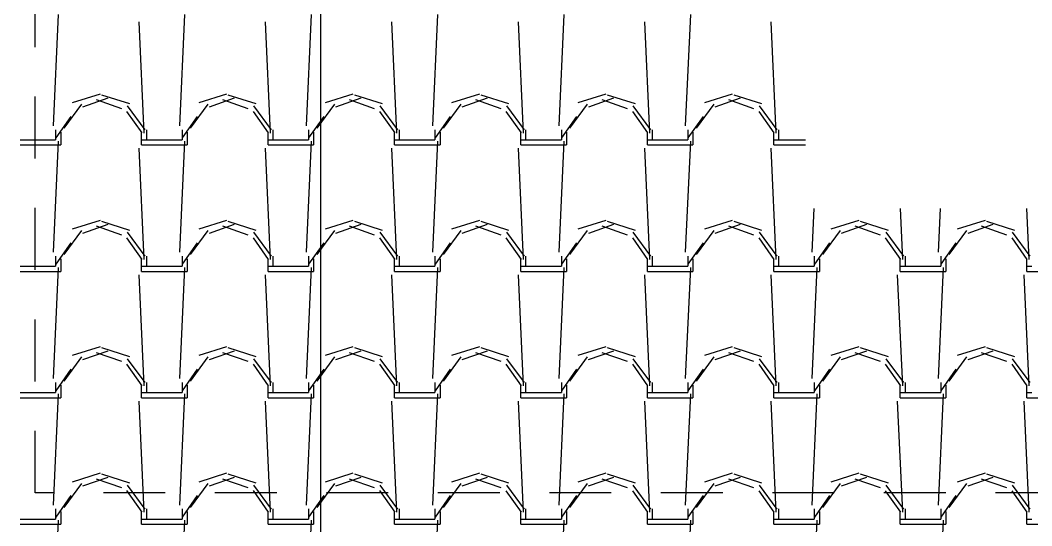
# Model space of a CAD drawing. Header units: millimetres. Extents: x 3923 to 4007, y 744 to 863.
# Drawn here: x 3936.045 to 3938.086, y 829.915 to 830.935 of the extents above; entities that cross this region are included whole.
import ezdxf

# ---------------------------------------------------------------- set-up
doc = ezdxf.new("R2010")
doc.units = ezdxf.units.MM
doc.linetypes.add('HIDDEN2', pattern=[0.1875, 0.125, -0.0625])
doc.layers.add('-HIDRO', color=8, linetype='Continuous')
doc.layers.add('HID-TUBPRIMARIO', color=5, linetype='Continuous')

msp = doc.modelspace()

# ---------------------------------------------------------------- linework, layer by layer
at = {"layer": '-HIDRO', "linetype": 'HIDDEN2'}
for p, q in [((3936.0752, 829.9814), (3936.0752, 835.9349)), ((3940.838, 829.9814), (3936.0752, 829.9814))]:
    msp.add_line(p, q, dxfattribs=at)
at = {"layer": '-HIDRO', "linetype": 'Continuous'}
for p, q in [((3936.1123, 830.7222), (3936.1225, 830.9468)), ((3936.2951, 830.7075), (3936.2849, 830.9321)), ((3936.3674, 830.7222), (3936.3776, 830.9468)), ((3936.5503, 830.7075), (3936.5401, 830.9321)), ((3936.6226, 830.7222), (3936.6328, 830.9468)), ((3936.8054, 830.7076), (3936.7952, 830.9321)), ((3936.8777, 830.7222), (3936.8879, 830.9468)), ((3937.0606, 830.7076), (3937.0504, 830.9321)), ((3937.1329, 830.7222), (3937.1431, 830.9468)), ((3937.3157, 830.7076), (3937.3055, 830.9321)), ((3937.388, 830.7222), (3937.3982, 830.9468)), ((3937.5709, 830.7076), (3937.5607, 830.9321)), ((3936.2063, 830.7865), (3936.1501, 830.7686)), ((3936.2221, 830.778), (3936.1711, 830.7601)), ((3936.2501, 830.7567), (3936.1991, 830.7746)), ((3936.2661, 830.7664), (3936.2099, 830.7842)), ((3936.4614, 830.7865), (3936.4053, 830.7686)), ((3936.4772, 830.778), (3936.4262, 830.7601)), ((3936.5052, 830.7567), (3936.4542, 830.7746)), ((3936.5212, 830.7664), (3936.4651, 830.7842)), ((3936.7166, 830.7865), (3936.6604, 830.7686)), ((3936.7324, 830.778), (3936.6814, 830.7601)), ((3936.7604, 830.7567), (3936.7094, 830.7746)), ((3936.7764, 830.7664), (3936.7202, 830.7842)), ((3936.9717, 830.7865), (3936.9156, 830.7686)), ((3936.9875, 830.778), (3936.9365, 830.7601)), ((3937.0155, 830.7567), (3936.9645, 830.7746)), ((3937.0315, 830.7664), (3936.9754, 830.7842)), ((3937.2269, 830.7865), (3937.1707, 830.7686)), ((3937.2427, 830.778), (3937.1917, 830.7601)), ((3937.2707, 830.7567), (3937.2197, 830.7746)), ((3937.2867, 830.7664), (3937.2305, 830.7842)), ((3937.482, 830.7865), (3937.4259, 830.7686)), ((3937.4978, 830.778), (3937.4468, 830.7601)), ((3937.5258, 830.7567), (3937.4748, 830.7746)), ((3937.5418, 830.7664), (3937.4857, 830.7842)), ((3936.1689, 830.7659), (3936.1332, 830.7174)), ((3936.2912, 830.7078), (3936.2606, 830.7512)), ((3936.2972, 830.7141), (3936.2615, 830.7625)), ((3936.4241, 830.7659), (3936.3883, 830.7174)), ((3936.5463, 830.7078), (3936.5157, 830.7512)), ((3936.5523, 830.7141), (3936.5166, 830.7625)), ((3936.6792, 830.7659), (3936.6435, 830.7174)), ((3936.8015, 830.7078), (3936.7709, 830.7512)), ((3936.8075, 830.7141), (3936.7718, 830.7625)), ((3936.9344, 830.7659), (3936.8986, 830.7174)), ((3937.0566, 830.7078), (3937.026, 830.7512)), ((3937.0626, 830.7141), (3937.0269, 830.7625)), ((3937.1895, 830.7659), (3937.1538, 830.7174)), ((3937.3118, 830.7078), (3937.2812, 830.7512)), ((3937.3178, 830.7141), (3937.2821, 830.7625)), ((3937.4447, 830.7659), (3937.4089, 830.7174)), ((3937.5669, 830.7078), (3937.5363, 830.7512)), ((3937.5729, 830.7141), (3937.5372, 830.7625)), ((3936.1474, 830.7412), (3936.1168, 830.6978)), ((3936.4025, 830.7412), (3936.3719, 830.6978)), ((3936.6577, 830.7412), (3936.6271, 830.6979)), ((3936.9128, 830.7412), (3936.8822, 830.6979)), ((3937.168, 830.7412), (3937.1374, 830.6979)), ((3937.4231, 830.7412), (3937.3925, 830.6979)), ((3936.1167, 830.7143), (3936.1167, 830.6939)), ((3936.1269, 830.7092), (3936.1269, 830.6837)), ((3936.2902, 830.6837), (3936.2902, 830.7092)), ((3936.3004, 830.6939), (3936.3004, 830.7143)), ((3936.3718, 830.7143), (3936.3718, 830.6939)), ((3936.382, 830.7092), (3936.382, 830.6837)), ((3936.5453, 830.6837), (3936.5453, 830.7092)), ((3936.5555, 830.6939), (3936.5555, 830.7143)), ((3936.627, 830.7143), (3936.627, 830.6939)), ((3936.6372, 830.7092), (3936.6372, 830.6837)), ((3936.8005, 830.6837), (3936.8005, 830.7092)), ((3936.8107, 830.6939), (3936.8107, 830.7143)), ((3936.8821, 830.7143), (3936.8821, 830.6939)), ((3936.8923, 830.7092), (3936.8923, 830.6837)), ((3937.0556, 830.6837), (3937.0556, 830.7092)), ((3937.0658, 830.6939), (3937.0658, 830.7143)), ((3937.1373, 830.7143), (3937.1373, 830.6939)), ((3937.1475, 830.7092), (3937.1475, 830.6837)), ((3937.3108, 830.6837), (3937.3108, 830.7092)), ((3937.321, 830.6939), (3937.321, 830.7143)), ((3937.3924, 830.7143), (3937.3924, 830.6939)), ((3937.4026, 830.7092), (3937.4026, 830.6837)), ((3937.5659, 830.6837), (3937.5659, 830.7092)), ((3937.5761, 830.6939), (3937.5761, 830.7143)), ((3936.0452, 830.6939), (3936.1167, 830.6939)), ((3936.1123, 830.4671), (3936.1225, 830.6916)), ((3936.2902, 830.6939), (3936.3004, 830.6939)), ((3936.3004, 830.6939), (3936.3718, 830.6939)), ((3936.3674, 830.4671), (3936.3776, 830.6916)), ((3936.5453, 830.6939), (3936.5555, 830.6939)), ((3936.5555, 830.6939), (3936.627, 830.6939)), ((3936.6226, 830.4671), (3936.6328, 830.6916)), ((3936.8005, 830.6939), (3936.8107, 830.6939)), ((3936.8107, 830.6939), (3936.8821, 830.6939)), ((3936.8777, 830.4671), (3936.8879, 830.6916)), ((3937.0556, 830.6939), (3937.0658, 830.6939)), ((3937.0658, 830.6939), (3937.1373, 830.6939)), ((3937.1329, 830.4671), (3937.1431, 830.6916)), ((3937.3108, 830.6939), (3937.321, 830.6939)), ((3937.321, 830.6939), (3937.3924, 830.6939)), ((3937.388, 830.4671), (3937.3982, 830.6916)), ((3937.5659, 830.6939), (3937.5761, 830.6939)), ((3937.5761, 830.6939), (3937.6297, 830.6939)), ((3936.0452, 830.6837), (3936.1269, 830.6837)), ((3936.2951, 830.4524), (3936.2849, 830.6769)), ((3936.2902, 830.6837), (3936.3004, 830.6837)), ((3936.3004, 830.6837), (3936.382, 830.6837)), ((3936.5503, 830.4524), (3936.5401, 830.6769)), ((3936.5453, 830.6837), (3936.5555, 830.6837)), ((3936.5555, 830.6837), (3936.6372, 830.6837)), ((3936.8054, 830.4524), (3936.7952, 830.6769)), ((3936.8005, 830.6837), (3936.8107, 830.6837)), ((3936.8107, 830.6837), (3936.8923, 830.6837)), ((3937.0606, 830.4524), (3937.0504, 830.6769)), ((3937.0556, 830.6837), (3937.0658, 830.6837)), ((3937.0658, 830.6837), (3937.1475, 830.6837)), ((3937.3157, 830.4524), (3937.3055, 830.6769)), ((3937.3108, 830.6837), (3937.321, 830.6837)), ((3937.321, 830.6837), (3937.4026, 830.6837)), ((3937.5709, 830.4524), (3937.5607, 830.6769)), ((3937.5659, 830.6837), (3937.5761, 830.6837)), ((3937.5761, 830.6837), (3937.6297, 830.6837)), ((3937.6432, 830.4671), (3937.6472, 830.5557)), ((3937.826, 830.4524), (3937.8213, 830.5557)), ((3937.8983, 830.4671), (3937.9023, 830.5557)), ((3938.0812, 830.4524), (3938.0765, 830.5557)), ((3936.2063, 830.5314), (3936.1501, 830.5135)), ((3936.2661, 830.5112), (3936.2099, 830.5291)), ((3936.4614, 830.5314), (3936.4053, 830.5135)), ((3936.5212, 830.5112), (3936.4651, 830.5291)), ((3936.7166, 830.5314), (3936.6604, 830.5135)), ((3936.7764, 830.5112), (3936.7202, 830.5291)), ((3936.9717, 830.5314), (3936.9156, 830.5135)), ((3937.0315, 830.5112), (3936.9754, 830.5291)), ((3937.2269, 830.5314), (3937.1707, 830.5135)), ((3937.2867, 830.5112), (3937.2305, 830.5291)), ((3937.482, 830.5314), (3937.4259, 830.5135)), ((3937.5418, 830.5112), (3937.4857, 830.5291)), ((3937.7372, 830.5314), (3937.681, 830.5135)), ((3937.797, 830.5112), (3937.7408, 830.5291)), ((3937.9923, 830.5314), (3937.9362, 830.5135)), ((3938.0521, 830.5112), (3937.996, 830.5291)), ((3936.1689, 830.5108), (3936.1332, 830.4623)), ((3936.2221, 830.5228), (3936.1711, 830.505)), ((3936.2501, 830.5016), (3936.1991, 830.5194)), ((3936.2972, 830.4589), (3936.2615, 830.5074)), ((3936.4241, 830.5108), (3936.3883, 830.4623)), ((3936.4772, 830.5228), (3936.4262, 830.505)), ((3936.5052, 830.5016), (3936.4542, 830.5194)), ((3936.5524, 830.4589), (3936.5166, 830.5074)), ((3936.6792, 830.5108), (3936.6435, 830.4623)), ((3936.7324, 830.5228), (3936.6814, 830.505)), ((3936.7604, 830.5016), (3936.7094, 830.5194)), ((3936.8075, 830.4589), (3936.7718, 830.5074)), ((3936.9344, 830.5108), (3936.8986, 830.4623)), ((3936.9875, 830.5228), (3936.9365, 830.505)), ((3937.0155, 830.5016), (3936.9645, 830.5194)), ((3937.0626, 830.4589), (3937.0269, 830.5074)), ((3937.1895, 830.5108), (3937.1538, 830.4623)), ((3937.2427, 830.5228), (3937.1917, 830.505)), ((3937.2707, 830.5016), (3937.2197, 830.5194)), ((3937.3178, 830.4589), (3937.2821, 830.5074)), ((3937.4447, 830.5108), (3937.4089, 830.4623)), ((3937.4978, 830.5228), (3937.4468, 830.505)), ((3937.5258, 830.5016), (3937.4748, 830.5194)), ((3937.5729, 830.4589), (3937.5372, 830.5074)), ((3937.6998, 830.5108), (3937.6641, 830.4623)), ((3937.753, 830.5228), (3937.702, 830.505)), ((3937.781, 830.5016), (3937.73, 830.5194)), ((3937.8281, 830.4589), (3937.7924, 830.5074)), ((3937.9549, 830.5108), (3937.9192, 830.4623)), ((3938.0081, 830.5228), (3937.9571, 830.505)), ((3938.0361, 830.5016), (3937.9851, 830.5194)), ((3938.0832, 830.4589), (3938.0475, 830.5074)), ((3936.1474, 830.4861), (3936.1168, 830.4427)), ((3936.2912, 830.4527), (3936.2606, 830.4961)), ((3936.4025, 830.4861), (3936.3719, 830.4427)), ((3936.5463, 830.4527), (3936.5157, 830.496)), ((3936.6577, 830.4861), (3936.6271, 830.4427)), ((3936.8015, 830.4527), (3936.7709, 830.496)), ((3936.9128, 830.4861), (3936.8822, 830.4427)), ((3937.0566, 830.4527), (3937.026, 830.496)), ((3937.168, 830.4861), (3937.1374, 830.4427)), ((3937.3118, 830.4527), (3937.2812, 830.496)), ((3937.4232, 830.4861), (3937.3925, 830.4427)), ((3937.5669, 830.4527), (3937.5363, 830.496)), ((3937.6783, 830.4861), (3937.6477, 830.4427)), ((3937.8221, 830.4527), (3937.7915, 830.496)), ((3937.9335, 830.4861), (3937.9028, 830.4427)), ((3938.0772, 830.4527), (3938.0466, 830.496)), ((3936.1167, 830.4592), (3936.1167, 830.4387)), ((3936.1269, 830.4541), (3936.1269, 830.4285)), ((3936.2902, 830.4285), (3936.2902, 830.4541)), ((3936.3004, 830.4387), (3936.3004, 830.4592)), ((3936.3718, 830.4592), (3936.3718, 830.4387)), ((3936.382, 830.4541), (3936.382, 830.4285)), ((3936.5453, 830.4285), (3936.5453, 830.4541)), ((3936.5555, 830.4387), (3936.5555, 830.4592)), ((3936.627, 830.4592), (3936.627, 830.4387)), ((3936.6372, 830.4541), (3936.6372, 830.4285)), ((3936.8005, 830.4285), (3936.8005, 830.4541)), ((3936.8107, 830.4387), (3936.8107, 830.4592)), ((3936.8821, 830.4592), (3936.8821, 830.4387)), ((3936.8923, 830.4541), (3936.8923, 830.4285)), ((3937.0556, 830.4285), (3937.0556, 830.4541)), ((3937.0658, 830.4387), (3937.0658, 830.4592)), ((3937.1373, 830.4592), (3937.1373, 830.4387)), ((3937.1475, 830.4541), (3937.1475, 830.4285)), ((3937.3108, 830.4285), (3937.3108, 830.4541)), ((3937.321, 830.4387), (3937.321, 830.4592)), ((3937.3924, 830.4592), (3937.3924, 830.4387)), ((3937.4026, 830.4541), (3937.4026, 830.4285)), ((3937.5659, 830.4285), (3937.5659, 830.4541)), ((3937.5761, 830.4387), (3937.5761, 830.4592)), ((3937.6476, 830.4592), (3937.6476, 830.4387)), ((3937.6578, 830.4541), (3937.6578, 830.4285)), ((3937.8211, 830.4285), (3937.8211, 830.4541)), ((3937.8313, 830.4387), (3937.8313, 830.4592)), ((3937.9027, 830.4592), (3937.9027, 830.4387)), ((3937.9129, 830.4541), (3937.9129, 830.4285)), ((3938.0762, 830.4285), (3938.0762, 830.4541)), ((3936.0452, 830.4387), (3936.1167, 830.4387)), ((3936.0452, 830.4285), (3936.1269, 830.4285)), ((3936.1123, 830.2119), (3936.1225, 830.4365)), ((3936.2951, 830.1972), (3936.2849, 830.4218)), ((3936.2902, 830.4387), (3936.3004, 830.4387)), ((3936.2902, 830.4285), (3936.3004, 830.4285)), ((3936.3004, 830.4387), (3936.3718, 830.4387)), ((3936.3004, 830.4285), (3936.382, 830.4285)), ((3936.3674, 830.2119), (3936.3776, 830.4365)), ((3936.5503, 830.1972), (3936.5401, 830.4218)), ((3936.5453, 830.4387), (3936.5555, 830.4387)), ((3936.5453, 830.4285), (3936.5555, 830.4285)), ((3936.5555, 830.4387), (3936.627, 830.4387)), ((3936.5555, 830.4285), (3936.6372, 830.4285)), ((3936.6226, 830.2119), (3936.6328, 830.4365)), ((3936.8054, 830.1973), (3936.7952, 830.4218)), ((3936.8005, 830.4387), (3936.8107, 830.4387)), ((3936.8005, 830.4285), (3936.8107, 830.4285)), ((3936.8107, 830.4387), (3936.8821, 830.4387)), ((3936.8107, 830.4285), (3936.8923, 830.4285)), ((3936.8777, 830.2119), (3936.8879, 830.4365)), ((3937.0606, 830.1973), (3937.0504, 830.4218)), ((3937.0556, 830.4387), (3937.0658, 830.4387)), ((3937.0556, 830.4285), (3937.0658, 830.4285)), ((3937.0658, 830.4387), (3937.1373, 830.4387)), ((3937.0658, 830.4285), (3937.1475, 830.4285)), ((3937.1329, 830.2119), (3937.1431, 830.4365)), ((3937.3157, 830.1973), (3937.3055, 830.4218)), ((3937.3108, 830.4387), (3937.321, 830.4387)), ((3937.3108, 830.4285), (3937.321, 830.4285)), ((3937.321, 830.4387), (3937.3924, 830.4387)), ((3937.321, 830.4285), (3937.4026, 830.4285)), ((3937.388, 830.2119), (3937.3982, 830.4365)), ((3937.5709, 830.1973), (3937.5607, 830.4218)), ((3937.5659, 830.4387), (3937.5761, 830.4387)), ((3937.5659, 830.4285), (3937.5761, 830.4285)), ((3937.5761, 830.4387), (3937.6476, 830.4387)), ((3937.5761, 830.4285), (3937.6578, 830.4285)), ((3937.6432, 830.2119), (3937.6534, 830.4365)), ((3937.826, 830.1973), (3937.8158, 830.4218)), ((3937.8211, 830.4387), (3937.8313, 830.4387)), ((3937.8211, 830.4285), (3937.8313, 830.4285)), ((3937.8313, 830.4387), (3937.9027, 830.4387)), ((3937.8313, 830.4285), (3937.9129, 830.4285)), ((3937.8983, 830.2119), (3937.9085, 830.4365)), ((3938.0812, 830.1973), (3938.071, 830.4218)), ((3938.0762, 830.4387), (3938.0864, 830.4387)), ((3938.0762, 830.4285), (3938.0864, 830.4285)), ((3938.0864, 830.4285), (3938.1681, 830.4285)), ((3936.2063, 830.2762), (3936.1501, 830.2583)), ((3936.2221, 830.2677), (3936.1711, 830.2498)), ((3936.2501, 830.2464), (3936.1991, 830.2643)), ((3936.2661, 830.2561), (3936.2099, 830.2739)), ((3936.4614, 830.2762), (3936.4053, 830.2583)), ((3936.4772, 830.2677), (3936.4262, 830.2498)), ((3936.5052, 830.2464), (3936.4542, 830.2643)), ((3936.5212, 830.2561), (3936.4651, 830.2739)), ((3936.7166, 830.2762), (3936.6604, 830.2583)), ((3936.7324, 830.2677), (3936.6814, 830.2498)), ((3936.7604, 830.2464), (3936.7094, 830.2643)), ((3936.7764, 830.2561), (3936.7202, 830.2739)), ((3936.9717, 830.2762), (3936.9156, 830.2583)), ((3936.9875, 830.2677), (3936.9365, 830.2498)), ((3937.0155, 830.2464), (3936.9645, 830.2643)), ((3937.0315, 830.2561), (3936.9754, 830.2739)), ((3937.2269, 830.2762), (3937.1707, 830.2583)), ((3937.2427, 830.2677), (3937.1916, 830.2498)), ((3937.2707, 830.2464), (3937.2197, 830.2643)), ((3937.2867, 830.2561), (3937.2305, 830.2739)), ((3937.482, 830.2762), (3937.4259, 830.2583)), ((3937.4978, 830.2677), (3937.4468, 830.2498)), ((3937.5258, 830.2464), (3937.4748, 830.2643)), ((3937.5418, 830.2561), (3937.4857, 830.2739)), ((3937.7372, 830.2762), (3937.681, 830.2583)), ((3937.753, 830.2677), (3937.7019, 830.2498)), ((3937.781, 830.2464), (3937.73, 830.2643)), ((3937.797, 830.2561), (3937.7408, 830.2739)), ((3937.9923, 830.2762), (3937.9362, 830.2583)), ((3938.0081, 830.2677), (3937.9571, 830.2498)), ((3938.0361, 830.2464), (3937.9851, 830.2643)), ((3938.0521, 830.2561), (3937.996, 830.2739)), ((3936.1689, 830.2556), (3936.1332, 830.2071)), ((3936.2912, 830.1975), (3936.2606, 830.2409)), ((3936.2972, 830.2038), (3936.2615, 830.2522)), ((3936.4241, 830.2556), (3936.3883, 830.2071)), ((3936.5463, 830.1975), (3936.5157, 830.2409)), ((3936.5524, 830.2038), (3936.5166, 830.2522)), ((3936.6792, 830.2556), (3936.6435, 830.2071)), ((3936.8015, 830.1975), (3936.7709, 830.2409)), ((3936.8075, 830.2038), (3936.7718, 830.2522)), ((3936.9344, 830.2556), (3936.8986, 830.2071)), ((3937.0566, 830.1975), (3937.026, 830.2409)), ((3937.0626, 830.2038), (3937.0269, 830.2522)), ((3937.1895, 830.2556), (3937.1538, 830.2071)), ((3937.3118, 830.1975), (3937.2812, 830.2409)), ((3937.3178, 830.2038), (3937.2821, 830.2522)), ((3937.4447, 830.2556), (3937.4089, 830.2071)), ((3937.5669, 830.1975), (3937.5363, 830.2409)), ((3937.5729, 830.2038), (3937.5372, 830.2522)), ((3937.6998, 830.2556), (3937.6641, 830.2071)), ((3937.8221, 830.1975), (3937.7915, 830.2409)), ((3937.8281, 830.2038), (3937.7924, 830.2522)), ((3937.9549, 830.2556), (3937.9192, 830.2071)), ((3938.0772, 830.1975), (3938.0466, 830.2409)), ((3938.0832, 830.2038), (3938.0475, 830.2522)), ((3936.1474, 830.2309), (3936.1168, 830.1876)), ((3936.4025, 830.2309), (3936.3719, 830.1876)), ((3936.6577, 830.2309), (3936.6271, 830.1876)), ((3936.9128, 830.2309), (3936.8822, 830.1876)), ((3937.168, 830.2309), (3937.1374, 830.1876)), ((3937.4232, 830.2309), (3937.3925, 830.1876)), ((3937.6783, 830.2309), (3937.6477, 830.1876)), ((3937.9335, 830.2309), (3937.9028, 830.1876)), ((3936.1167, 830.204), (3936.1167, 830.1836)), ((3936.1269, 830.1989), (3936.1269, 830.1734)), ((3936.2902, 830.1734), (3936.2902, 830.1989)), ((3936.3004, 830.1836), (3936.3004, 830.204)), ((3936.3718, 830.204), (3936.3718, 830.1836)), ((3936.382, 830.1989), (3936.382, 830.1734)), ((3936.5453, 830.1734), (3936.5453, 830.1989)), ((3936.5555, 830.1836), (3936.5555, 830.204)), ((3936.627, 830.204), (3936.627, 830.1836)), ((3936.6372, 830.1989), (3936.6372, 830.1734)), ((3936.8005, 830.1734), (3936.8005, 830.1989)), ((3936.8107, 830.1836), (3936.8107, 830.204)), ((3936.8821, 830.204), (3936.8821, 830.1836)), ((3936.8923, 830.1989), (3936.8923, 830.1734)), ((3937.0556, 830.1734), (3937.0556, 830.1989)), ((3937.0658, 830.1836), (3937.0658, 830.204)), ((3937.1373, 830.204), (3937.1373, 830.1836)), ((3937.1475, 830.1989), (3937.1475, 830.1734)), ((3937.3108, 830.1734), (3937.3108, 830.1989)), ((3937.321, 830.1836), (3937.321, 830.204)), ((3937.3924, 830.204), (3937.3924, 830.1836)), ((3937.4026, 830.1989), (3937.4026, 830.1734)), ((3937.5659, 830.1734), (3937.5659, 830.1989)), ((3937.5761, 830.1836), (3937.5761, 830.204)), ((3937.6476, 830.204), (3937.6476, 830.1836)), ((3937.6578, 830.1989), (3937.6578, 830.1734)), ((3937.8211, 830.1734), (3937.8211, 830.1989)), ((3937.8313, 830.1836), (3937.8313, 830.204)), ((3937.9027, 830.204), (3937.9027, 830.1836)), ((3937.9129, 830.1989), (3937.9129, 830.1734)), ((3938.0762, 830.1734), (3938.0762, 830.1989)), ((3936.0452, 830.1836), (3936.1167, 830.1836)), ((3936.1123, 829.9568), (3936.1225, 830.1813)), ((3936.2902, 830.1836), (3936.3004, 830.1836)), ((3936.3004, 830.1836), (3936.3718, 830.1836)), ((3936.3674, 829.9568), (3936.3776, 830.1813)), ((3936.5453, 830.1836), (3936.5555, 830.1836)), ((3936.5555, 830.1836), (3936.627, 830.1836)), ((3936.6226, 829.9568), (3936.6328, 830.1813)), ((3936.8005, 830.1836), (3936.8107, 830.1836)), ((3936.8107, 830.1836), (3936.8821, 830.1836)), ((3936.8777, 829.9568), (3936.8879, 830.1813)), ((3937.0556, 830.1836), (3937.0658, 830.1836)), ((3937.0658, 830.1836), (3937.1373, 830.1836)), ((3937.1329, 829.9568), (3937.1431, 830.1813)), ((3937.3108, 830.1836), (3937.321, 830.1836)), ((3937.321, 830.1836), (3937.3924, 830.1836)), ((3937.388, 829.9568), (3937.3982, 830.1813)), ((3937.5659, 830.1836), (3937.5761, 830.1836)), ((3937.5761, 830.1836), (3937.6476, 830.1836)), ((3937.6432, 829.9568), (3937.6534, 830.1813)), ((3937.8211, 830.1836), (3937.8313, 830.1836)), ((3937.8313, 830.1836), (3937.9027, 830.1836)), ((3937.8983, 829.9568), (3937.9085, 830.1813)), ((3938.0762, 830.1836), (3938.0864, 830.1836)), ((3936.0452, 830.1734), (3936.1269, 830.1734)), ((3936.2951, 829.9421), (3936.2849, 830.1666)), ((3936.2902, 830.1734), (3936.3004, 830.1734)), ((3936.3004, 830.1734), (3936.382, 830.1734)), ((3936.5503, 829.9421), (3936.5401, 830.1666)), ((3936.5453, 830.1734), (3936.5555, 830.1734)), ((3936.5555, 830.1734), (3936.6372, 830.1734)), ((3936.8054, 829.9421), (3936.7952, 830.1666)), ((3936.8005, 830.1734), (3936.8107, 830.1734)), ((3936.8107, 830.1734), (3936.8923, 830.1734)), ((3937.0606, 829.9421), (3937.0504, 830.1666)), ((3937.0556, 830.1734), (3937.0658, 830.1734)), ((3937.0658, 830.1734), (3937.1475, 830.1734)), ((3937.3157, 829.9421), (3937.3055, 830.1666)), ((3937.3108, 830.1734), (3937.321, 830.1734)), ((3937.321, 830.1734), (3937.4026, 830.1734)), ((3937.5709, 829.9421), (3937.5607, 830.1666)), ((3937.5659, 830.1734), (3937.5761, 830.1734)), ((3937.5761, 830.1734), (3937.6578, 830.1734)), ((3937.826, 829.9421), (3937.8158, 830.1666)), ((3937.8211, 830.1734), (3937.8313, 830.1734)), ((3937.8313, 830.1734), (3937.9129, 830.1734)), ((3938.0812, 829.9421), (3938.071, 830.1666)), ((3938.0762, 830.1734), (3938.0864, 830.1734)), ((3938.0864, 830.1734), (3938.1681, 830.1734)), ((3936.2063, 830.021), (3936.1501, 830.0032)), ((3936.2661, 830.0009), (3936.2099, 830.0188)), ((3936.4614, 830.021), (3936.4053, 830.0032)), ((3936.5212, 830.0009), (3936.4651, 830.0188)), ((3936.7166, 830.021), (3936.6604, 830.0032)), ((3936.7764, 830.0009), (3936.7202, 830.0188)), ((3936.9717, 830.021), (3936.9156, 830.0032)), ((3937.0315, 830.0009), (3936.9754, 830.0188)), ((3937.2269, 830.021), (3937.1707, 830.0032)), ((3937.2867, 830.0009), (3937.2305, 830.0188)), ((3937.482, 830.021), (3937.4259, 830.0032)), ((3937.5418, 830.0009), (3937.4857, 830.0188)), ((3937.7372, 830.021), (3937.681, 830.0032)), ((3937.797, 830.0009), (3937.7408, 830.0188)), ((3937.9923, 830.021), (3937.9362, 830.0032)), ((3938.0521, 830.0009), (3937.996, 830.0188)), ((3936.1689, 830.0005), (3936.1332, 829.952)), ((3936.2221, 830.0125), (3936.1711, 829.9947)), ((3936.2501, 829.9913), (3936.1991, 830.0091)), ((3936.2972, 829.9486), (3936.2615, 829.9971)), ((3936.4241, 830.0005), (3936.3883, 829.952)), ((3936.4772, 830.0125), (3936.4262, 829.9947)), ((3936.5052, 829.9913), (3936.4542, 830.0091)), ((3936.5524, 829.9486), (3936.5166, 829.9971)), ((3936.6792, 830.0005), (3936.6435, 829.952)), ((3936.7324, 830.0125), (3936.6813, 829.9947)), ((3936.7604, 829.9913), (3936.7094, 830.0091)), ((3936.8075, 829.9486), (3936.7718, 829.9971)), ((3936.9344, 830.0005), (3936.8986, 829.952)), ((3936.9875, 830.0125), (3936.9365, 829.9947)), ((3937.0155, 829.9913), (3936.9645, 830.0091)), ((3937.0626, 829.9486), (3937.0269, 829.9971)), ((3937.1895, 830.0005), (3937.1538, 829.952)), ((3937.2427, 830.0125), (3937.1916, 829.9947)), ((3937.2707, 829.9913), (3937.2197, 830.0091)), ((3937.3178, 829.9486), (3937.2821, 829.9971)), ((3937.4446, 830.0005), (3937.4089, 829.952)), ((3937.4978, 830.0125), (3937.4468, 829.9947)), ((3937.5258, 829.9913), (3937.4748, 830.0091)), ((3937.5729, 829.9486), (3937.5372, 829.9971)), ((3937.6998, 830.0005), (3937.6641, 829.952)), ((3937.753, 830.0125), (3937.7019, 829.9947)), ((3937.781, 829.9913), (3937.73, 830.0091)), ((3937.8281, 829.9486), (3937.7924, 829.9971)), ((3937.9549, 830.0005), (3937.9192, 829.952)), ((3938.0081, 830.0125), (3937.9571, 829.9947)), ((3938.0361, 829.9913), (3937.9851, 830.0091)), ((3938.0832, 829.9486), (3938.0475, 829.9971)), ((3936.1474, 829.9758), (3936.1168, 829.9324)), ((3936.2912, 829.9424), (3936.2606, 829.9858)), ((3936.4025, 829.9758), (3936.3719, 829.9324)), ((3936.5463, 829.9424), (3936.5157, 829.9858)), ((3936.6577, 829.9758), (3936.6271, 829.9324)), ((3936.8015, 829.9424), (3936.7709, 829.9858)), ((3936.9128, 829.9758), (3936.8822, 829.9324)), ((3937.0566, 829.9424), (3937.026, 829.9857)), ((3937.168, 829.9758), (3937.1374, 829.9324)), ((3937.3118, 829.9424), (3937.2812, 829.9857)), ((3937.4232, 829.9758), (3937.3925, 829.9324)), ((3937.5669, 829.9424), (3937.5363, 829.9857)), ((3937.6783, 829.9758), (3937.6477, 829.9324)), ((3937.8221, 829.9424), (3937.7915, 829.9857)), ((3937.9335, 829.9758), (3937.9028, 829.9324)), ((3938.0772, 829.9424), (3938.0466, 829.9857)), ((3936.1167, 829.9489), (3936.1167, 829.9284)), ((3936.1269, 829.9438), (3936.1269, 829.9182)), ((3936.2902, 829.9182), (3936.2902, 829.9438)), ((3936.3004, 829.9284), (3936.3004, 829.9489)), ((3936.3718, 829.9489), (3936.3718, 829.9284)), ((3936.382, 829.9438), (3936.382, 829.9182)), ((3936.5453, 829.9182), (3936.5453, 829.9438)), ((3936.5555, 829.9284), (3936.5555, 829.9489)), ((3936.627, 829.9489), (3936.627, 829.9284)), ((3936.6372, 829.9438), (3936.6372, 829.9182)), ((3936.8005, 829.9182), (3936.8005, 829.9438)), ((3936.8107, 829.9284), (3936.8107, 829.9489)), ((3936.8821, 829.9489), (3936.8821, 829.9284)), ((3936.8923, 829.9438), (3936.8923, 829.9182)), ((3937.0556, 829.9182), (3937.0556, 829.9438)), ((3937.0658, 829.9284), (3937.0658, 829.9489)), ((3937.1373, 829.9489), (3937.1373, 829.9284)), ((3937.1475, 829.9438), (3937.1475, 829.9182)), ((3937.3108, 829.9182), (3937.3108, 829.9438)), ((3937.321, 829.9284), (3937.321, 829.9489)), ((3937.3924, 829.9489), (3937.3924, 829.9284)), ((3937.4026, 829.9438), (3937.4026, 829.9182)), ((3937.5659, 829.9182), (3937.5659, 829.9438)), ((3937.5761, 829.9284), (3937.5761, 829.9489)), ((3937.6476, 829.9489), (3937.6476, 829.9284)), ((3937.6578, 829.9438), (3937.6578, 829.9182)), ((3937.8211, 829.9182), (3937.8211, 829.9438)), ((3937.8313, 829.9284), (3937.8313, 829.9489)), ((3937.9027, 829.9489), (3937.9027, 829.9284)), ((3937.9129, 829.9438), (3937.9129, 829.9182)), ((3938.0762, 829.9182), (3938.0762, 829.9438)), ((3936.0452, 829.9284), (3936.1167, 829.9284)), ((3936.0452, 829.9182), (3936.1269, 829.9182)), ((3936.1123, 829.7016), (3936.1225, 829.9262)), ((3936.2902, 829.9284), (3936.3004, 829.9284)), ((3936.2902, 829.9182), (3936.3004, 829.9182)), ((3936.3004, 829.9284), (3936.3718, 829.9284)), ((3936.3004, 829.9182), (3936.382, 829.9182)), ((3936.3674, 829.7016), (3936.3776, 829.9262)), ((3936.5453, 829.9284), (3936.5555, 829.9284)), ((3936.5453, 829.9182), (3936.5555, 829.9182)), ((3936.5555, 829.9284), (3936.627, 829.9284)), ((3936.5555, 829.9182), (3936.6372, 829.9182)), ((3936.6226, 829.7016), (3936.6328, 829.9262)), ((3936.8005, 829.9284), (3936.8107, 829.9284)), ((3936.8005, 829.9182), (3936.8107, 829.9182)), ((3936.8107, 829.9284), (3936.8821, 829.9284)), ((3936.8107, 829.9182), (3936.8923, 829.9182)), ((3936.8777, 829.7016), (3936.8879, 829.9262)), ((3937.0556, 829.9284), (3937.0658, 829.9284)), ((3937.0556, 829.9182), (3937.0658, 829.9182)), ((3937.0658, 829.9284), (3937.1373, 829.9284)), ((3937.0658, 829.9182), (3937.1475, 829.9182)), ((3937.1329, 829.7016), (3937.1431, 829.9262)), ((3937.3108, 829.9284), (3937.321, 829.9284)), ((3937.3108, 829.9182), (3937.321, 829.9182)), ((3937.321, 829.9284), (3937.3924, 829.9284)), ((3937.321, 829.9182), (3937.4026, 829.9182)), ((3937.388, 829.7016), (3937.3982, 829.9262)), ((3937.5659, 829.9284), (3937.5761, 829.9284)), ((3937.5659, 829.9182), (3937.5761, 829.9182)), ((3937.5761, 829.9284), (3937.6476, 829.9284)), ((3937.5761, 829.9182), (3937.6578, 829.9182)), ((3937.6432, 829.7016), (3937.6534, 829.9262)), ((3937.8211, 829.9284), (3937.8313, 829.9284)), ((3937.8211, 829.9182), (3937.8313, 829.9182)), ((3937.8313, 829.9284), (3937.9027, 829.9284)), ((3937.8313, 829.9182), (3937.9129, 829.9182)), ((3937.8983, 829.7016), (3937.9085, 829.9262)), ((3938.0762, 829.9284), (3938.0864, 829.9284)), ((3938.0762, 829.9182), (3938.0864, 829.9182)), ((3938.0864, 829.9182), (3938.1681, 829.9182))]:
    msp.add_line(p, q, dxfattribs=at)
at = {"layer": 'HID-TUBPRIMARIO'}
msp.add_line((3936.6518, 828.7752), (3936.6518, 842.9034), dxfattribs=at)

doc.saveas('drawing.dxf')
